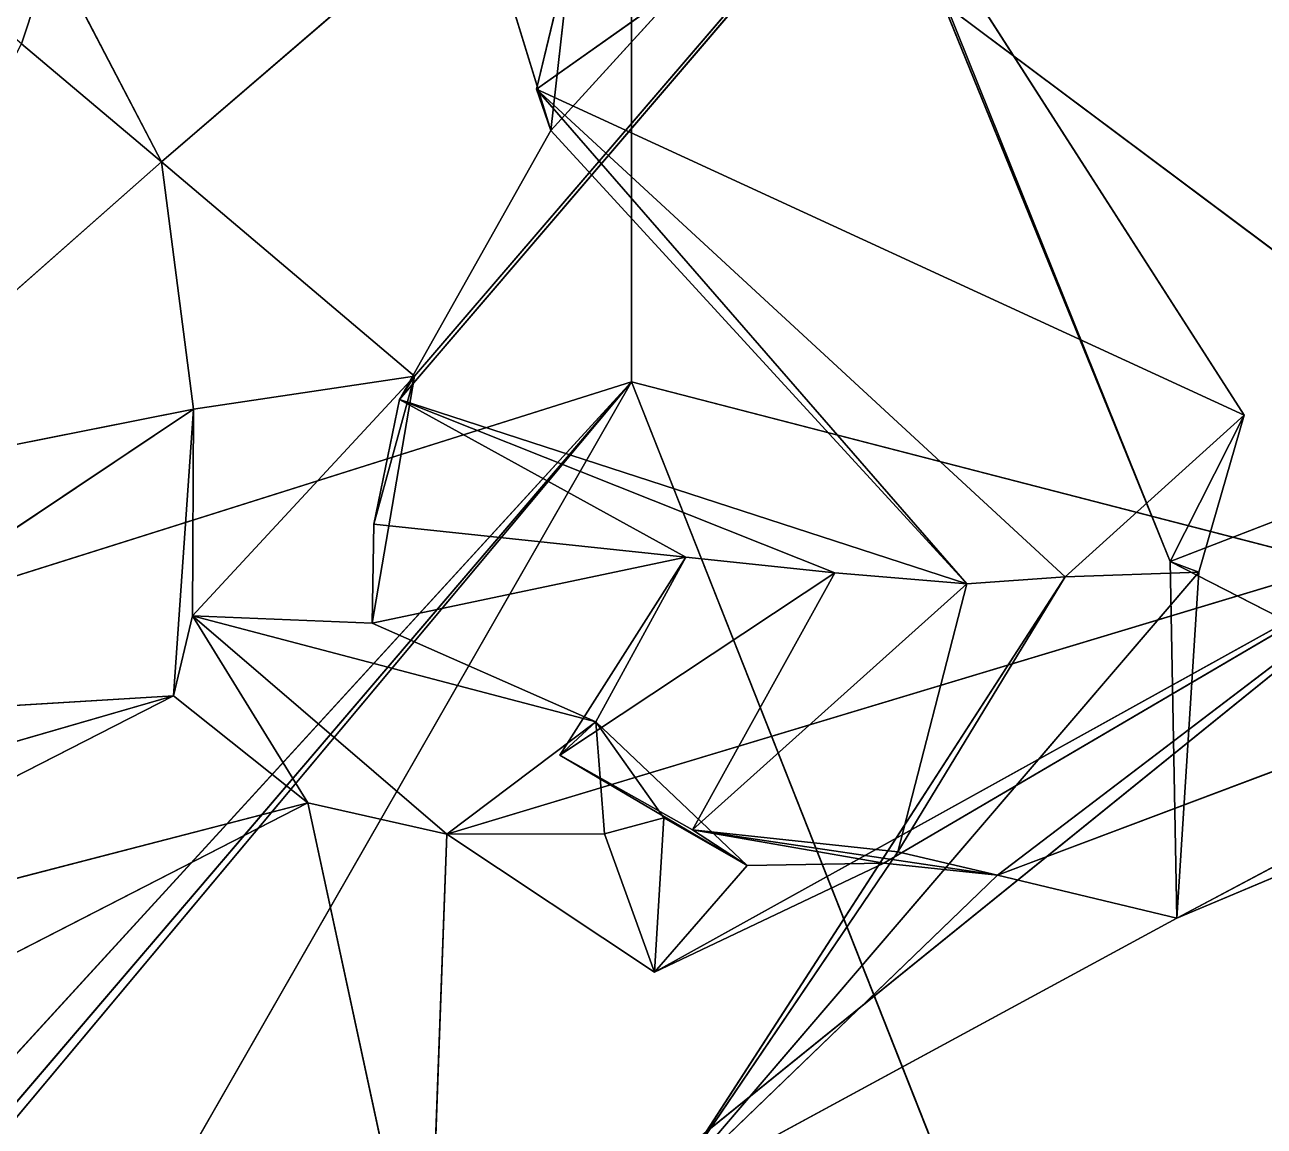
# Model space of a CAD drawing. Header units: metres. Extents: x -1625 to 2532, y -2992 to 3158.
# Drawn here: x -350 to -123.8, y -541 to -340 of the extents above; entities that cross this region are included whole.
import ezdxf

# ---------------------------------------------------------------- set-up
doc = ezdxf.new("R2010")
doc.units = ezdxf.units.M

msp = doc.modelspace()

# ---------------------------------------------------------------- linework, layer by layer
for p, q in [((-239.23059, 1465.6564, -2381.6125), (-239.23059, -405.18756, -3317.0347)), ((-239.23059, -405.18756, -3317.0347), (-239.23059, 1465.6564, -2381.6125)), ((-325.01053, -365.06387, -1566.4912), (-19.87835, -102.608, -2000.3093)), ((-19.87835, -102.608, -2000.3093), (-325.01053, -365.06387, -1566.4912)), ((-19.87835, -102.608, -2000.3093), (-281.58936, -408.41153, -1488.5238)), ((-281.58936, -408.41153, -1488.5238), (-19.87835, -102.608, -2000.3093)), ((-278.87354, -404.13907, -1556.2476), (-19.87835, -102.608, -2000.3093)), ((-19.87835, -102.608, -2000.3093), (-278.87354, -404.13907, -1556.2476)), ((-19.87835, -102.608, -2000.3093), (-254.00269, -359.3115, -1517.7798)), ((-254.00269, -359.3115, -1517.7798), (-19.87835, -102.608, -2000.3093)), ((-256.6238, -351.77426, -1426.1865), (-194.00381, -307.5451, -1462.1187)), ((-194.00381, -307.5451, -1462.1187), (-256.6238, -351.77426, -1426.1865)), ((-194.00381, -307.5451, -1462.1187), (-127.43417, -411.23587, -1470.9935)), ((-127.43417, -411.23587, -1470.9935), (-194.00381, -307.5451, -1462.1187)), ((-194.00381, -307.5451, -1462.1187), (-140.98593, -437.9758, -1403.5945)), ((-140.98593, -437.9758, -1403.5945), (-194.00381, -307.5451, -1462.1187)), ((314.48923, -311.63525, -1888.9896), (-172.43979, -495.19254, -1542.0228)), ((-172.43979, -495.19254, -1542.0228), (314.48923, -311.63525, -1888.9896)), ((-139.75879, -503.0247, -1417.4244), (314.48923, -311.63525, -1888.9896)), ((314.48923, -311.63525, -1888.9896), (-139.75879, -503.0247, -1417.4244)), ((-254.00269, -359.3115, -1517.7798), (-264.80313, -324.07233, -1516.083)), ((-264.80313, -324.07233, -1516.083), (-254.00269, -359.3115, -1517.7798)), ((-250.07092, -324.76566, -1497.9689), (-256.6238, -351.77426, -1426.1865)), ((-256.6238, -351.77426, -1426.1865), (-250.07092, -324.76566, -1497.9689)), ((-254.00269, -359.3115, -1517.7798), (-250.07092, -324.76566, -1497.9689)), ((-250.07092, -324.76566, -1497.9689), (-254.00269, -359.3115, -1517.7798)), ((-350.56592, -343.49997, -1572.2053), (-345.02612, -326.7191, -1560.2389)), ((-345.02612, -326.7191, -1560.2389), (-350.56592, -343.49997, -1572.2053)), ((-325.01053, -365.06387, -1566.4912), (-345.02612, -326.7191, -1560.2389)), ((-345.02612, -326.7191, -1560.2389), (-325.01053, -365.06387, -1566.4912)), ((-78.46771, -413.81985, -1440.6777), (-181.7675, -336.56516, -1218.0842)), ((-140.98593, -437.9758, -1403.5945), (-181.7675, -336.56516, -1218.0842)), ((-181.7675, -336.56516, -1218.0842), (-78.46771, -413.81985, -1440.6777)), ((-181.7675, -336.56516, -1218.0842), (-140.98593, -437.9758, -1403.5945)), ((-350.56592, -343.49997, -1572.2053), (-325.01053, -365.06387, -1566.4912)), ((-325.01053, -365.06387, -1566.4912), (-350.56592, -343.49997, -1572.2053)), ((-127.43417, -411.23587, -1470.9935), (-256.6238, -351.77426, -1426.1865)), ((-256.6238, -351.77426, -1426.1865), (-178.08066, -442.03812, -1510.1355)), ((-254.00269, -359.3115, -1517.7798), (-256.6238, -351.77426, -1426.1865)), ((-256.6238, -351.77426, -1426.1865), (-254.00269, -359.3115, -1517.7798)), ((-256.6238, -351.77426, -1426.1865), (-127.43417, -411.23587, -1470.9935)), ((-160.11998, -440.76874, -1497.9073), (-256.6238, -351.77426, -1426.1865)), ((-178.08066, -442.03812, -1510.1355), (-256.6238, -351.77426, -1426.1865)), ((-256.6238, -351.77426, -1426.1865), (-160.11998, -440.76874, -1497.9073)), ((-254.00269, -359.3115, -1517.7798), (-281.58936, -408.41153, -1488.5238)), ((-281.58936, -408.41153, -1488.5238), (-254.00269, -359.3115, -1517.7798)), ((-178.08066, -442.03812, -1510.1355), (-254.00269, -359.3115, -1517.7798)), ((-254.00269, -359.3115, -1517.7798), (-178.08066, -442.03812, -1510.1355)), ((-325.01053, -365.06387, -1566.4912), (-392.71173, -424.77994, -1550.5337)), ((-392.71173, -424.77994, -1550.5337), (-325.01053, -365.06387, -1566.4912)), ((-325.01053, -365.06387, -1566.4912), (-278.87354, -404.13907, -1556.2476)), ((-319.20264, -410.13782, -1585.2793), (-325.01053, -365.06387, -1566.4912)), ((-278.87354, -404.13907, -1556.2476), (-325.01053, -365.06387, -1566.4912)), ((-325.01053, -365.06387, -1566.4912), (-319.20264, -410.13782, -1585.2793)), ((-319.38086, -447.83612, -1514.7269), (-278.87354, -404.13907, -1556.2476)), ((-278.87354, -404.13907, -1556.2476), (-319.38086, -447.83612, -1514.7269)), ((-278.87354, -404.13907, -1556.2476), (-319.20264, -410.13782, -1585.2793)), ((-319.20264, -410.13782, -1585.2793), (-278.87354, -404.13907, -1556.2476)), ((-286.5638, -449.1788, -1512.1184), (-278.87354, -404.13907, -1556.2476)), ((-278.87354, -404.13907, -1556.2476), (-286.5638, -449.1788, -1512.1184)), ((-278.87354, -404.13907, -1556.2476), (-286.2957, -431.11404, -1502.913)), ((-286.2957, -431.11404, -1502.913), (-278.87354, -404.13907, -1556.2476)), ((-281.58936, -408.41153, -1488.5238), (-278.87354, -404.13907, -1556.2476)), ((-278.87354, -404.13907, -1556.2476), (-281.58936, -408.41153, -1488.5238)), ((-1624.8713, -1918.2601, -4967.998), (-239.23059, -405.18756, -3317.0347)), ((-239.23059, -405.18756, -3317.0347), (-1624.8713, -1918.2601, -4967.998)), ((-783.67096, -576.8059, -1878.9098), (-239.23059, -405.18756, -3317.0347)), ((-239.23059, -405.18756, -3317.0347), (-783.67096, -576.8059, -1878.9098)), ((-239.23059, -405.18756, -3317.0347), (-579.5891, -803.52527, -1833.6804)), ((-579.5891, -803.52527, -1833.6804), (-239.23059, -405.18756, -3317.0347)), ((-496.25128, -712.39404, -2002.87), (-239.23059, -405.18756, -3317.0347)), ((-239.23059, -405.18756, -3317.0347), (-496.25128, -712.39404, -2002.87)), ((-239.23059, -405.18756, -3317.0347), (-408.40366, -700.1648, -2038.5178)), ((-408.40366, -700.1648, -2038.5178), (-239.23059, -405.18756, -3317.0347)), ((-239.23059, -405.18756, -3317.0347), (1146.4102, -762.9584, -2601.493)), ((-239.23059, -405.18756, -3317.0347), (-182.53456, -548.66345, -2328.331)), ((1146.4102, -762.9584, -2601.493), (-239.23059, -405.18756, -3317.0347)), ((-182.53456, -548.66345, -2328.331), (-239.23059, -405.18756, -3317.0347)), ((-286.2957, -431.11404, -1502.913), (-281.58936, -408.41153, -1488.5238)), ((-281.58936, -408.41153, -1488.5238), (-286.2957, -431.11404, -1502.913)), ((-281.58936, -408.41153, -1488.5238), (-202.13545, -439.99814, -1533.5941)), ((-229.32935, -437.14548, -1549.7214), (-281.58936, -408.41153, -1488.5238)), ((-202.13545, -439.99814, -1533.5941), (-281.58936, -408.41153, -1488.5238)), ((-281.58936, -408.41153, -1488.5238), (-178.08066, -442.03812, -1510.1355)), ((-281.58936, -408.41153, -1488.5238), (-229.32935, -437.14548, -1549.7214)), ((-178.08066, -442.03812, -1510.1355), (-281.58936, -408.41153, -1488.5238)), ((-319.20264, -410.13782, -1585.2793), (-404.81662, -467.44046, -1570.7263)), ((-404.81662, -467.44046, -1570.7263), (-319.20264, -410.13782, -1585.2793)), ((-319.20264, -410.13782, -1585.2793), (-392.71173, -424.77994, -1550.5337)), ((-392.71173, -424.77994, -1550.5337), (-319.20264, -410.13782, -1585.2793)), ((-319.20264, -410.13782, -1585.2793), (-322.85455, -462.4778, -1622.7578)), ((-322.85455, -462.4778, -1622.7578), (-319.20264, -410.13782, -1585.2793)), ((-319.38086, -447.83612, -1514.7269), (-319.20264, -410.13782, -1585.2793)), ((-319.20264, -410.13782, -1585.2793), (-319.38086, -447.83612, -1514.7269)), ((-160.11998, -440.76874, -1497.9073), (-127.43417, -411.23587, -1470.9935)), ((-127.43417, -411.23587, -1470.9935), (-160.11998, -440.76874, -1497.9073)), ((-127.43417, -411.23587, -1470.9935), (-140.98593, -437.9758, -1403.5945)), ((-140.98593, -437.9758, -1403.5945), (-127.43417, -411.23587, -1470.9935)), ((-127.43417, -411.23587, -1470.9935), (-135.72647, -439.8845, -1481.7192)), ((-135.72647, -439.8845, -1481.7192), (-127.43417, -411.23587, -1470.9935)), ((-140.98593, -437.9758, -1403.5945), (-78.46771, -413.81985, -1440.6777)), ((-78.46771, -413.81985, -1440.6777), (-140.98593, -437.9758, -1403.5945)), ((-286.5638, -449.1788, -1512.1184), (-286.2957, -431.11404, -1502.913)), ((-286.2957, -431.11404, -1502.913), (-286.5638, -449.1788, -1512.1184)), ((-286.2957, -431.11404, -1502.913), (-229.32935, -437.14548, -1549.7214)), ((-229.32935, -437.14548, -1549.7214), (-286.2957, -431.11404, -1502.913)), ((-276.47873, -583.1029, -1563.6183), (-90.43071, -432.71472, -1824.8646)), ((-90.43071, -432.71472, -1824.8646), (-276.47873, -583.1029, -1563.6183)), ((-272.97626, -487.68863, -1594.2157), (-90.43071, -432.71472, -1824.8646)), ((-90.43071, -432.71472, -1824.8646), (-272.97626, -487.68863, -1594.2157)), ((-235.05957, -512.85925, -1582.3259), (-90.43071, -432.71472, -1824.8646)), ((-90.43071, -432.71472, -1824.8646), (-235.05957, -512.85925, -1582.3259)), ((-193.19945, -493.01657, -1554.3352), (-90.43071, -432.71472, -1824.8646)), ((-90.43071, -432.71472, -1824.8646), (-193.19945, -493.01657, -1554.3352)), ((-90.43071, -432.71472, -1824.8646), (-172.43979, -495.19254, -1542.0228)), ((-172.43979, -495.19254, -1542.0228), (-90.43071, -432.71472, -1824.8646)), ((-229.32935, -437.14548, -1549.7214), (-286.5638, -449.1788, -1512.1184)), ((-286.5638, -449.1788, -1512.1184), (-229.32935, -437.14548, -1549.7214)), ((-252.31076, -473.31186, -1502.0747), (-229.32935, -437.14548, -1549.7214)), ((-229.32935, -437.14548, -1549.7214), (-252.31076, -473.31186, -1502.0747)), ((-229.32935, -437.14548, -1549.7214), (-245.78238, -467.20892, -1566.4222)), ((-245.78238, -467.20892, -1566.4222), (-229.32935, -437.14548, -1549.7214)), ((-202.13545, -439.99814, -1533.5941), (-229.32935, -437.14548, -1549.7214)), ((-229.32935, -437.14548, -1549.7214), (-202.13545, -439.99814, -1533.5941)), ((-77.97296, -470.20773, -1459.6011), (-140.98593, -437.9758, -1403.5945)), ((-140.98593, -437.9758, -1403.5945), (-77.97296, -470.20773, -1459.6011)), ((-139.75879, -503.0247, -1417.4244), (-140.98593, -437.9758, -1403.5945)), ((-135.72647, -439.8845, -1481.7192), (-140.98593, -437.9758, -1403.5945)), ((-140.98593, -437.9758, -1403.5945), (-139.75879, -503.0247, -1417.4244)), ((-140.98593, -437.9758, -1403.5945), (-135.72647, -439.8845, -1481.7192)), ((-202.13545, -439.99814, -1533.5941), (-252.31076, -473.31186, -1502.0747)), ((-252.31076, -473.31186, -1502.0747), (-202.13545, -439.99814, -1533.5941)), ((-233.18259, -553.6566, -1332.9634), (-135.72647, -439.8845, -1481.7192)), ((-135.72647, -439.8845, -1481.7192), (-233.18259, -553.6566, -1332.9634)), ((-233.18259, -553.6566, -1332.9634), (-160.11998, -440.76874, -1497.9073)), ((-160.11998, -440.76874, -1497.9073), (-233.18259, -553.6566, -1332.9634)), ((-228.15488, -486.93185, -1493.2922), (-202.13545, -439.99814, -1533.5941)), ((-202.13545, -439.99814, -1533.5941), (-228.15488, -486.93185, -1493.2922)), ((-178.08066, -442.03812, -1510.1355), (-202.13545, -439.99814, -1533.5941)), ((-202.13545, -439.99814, -1533.5941), (-178.08066, -442.03812, -1510.1355)), ((-160.11998, -440.76874, -1497.9073), (-190.65529, -490.89206, -1471.0664)), ((-190.65529, -490.89206, -1471.0664), (-160.11998, -440.76874, -1497.9073)), ((-178.08066, -442.03812, -1510.1355), (-160.11998, -440.76874, -1497.9073)), ((-160.11998, -440.76874, -1497.9073), (-178.08066, -442.03812, -1510.1355)), ((-135.72647, -439.8845, -1481.7192), (-160.11998, -440.76874, -1497.9073)), ((-160.11998, -440.76874, -1497.9073), (-135.72647, -439.8845, -1481.7192)), ((-139.75879, -503.0247, -1417.4244), (-135.72647, -439.8845, -1481.7192)), ((-135.72647, -439.8845, -1481.7192), (-139.75879, -503.0247, -1417.4244)), ((-178.08066, -442.03812, -1510.1355), (-228.15488, -486.93185, -1493.2922)), ((-228.15488, -486.93185, -1493.2922), (-178.08066, -442.03812, -1510.1355)), ((-190.65529, -490.89206, -1471.0664), (-178.08066, -442.03812, -1510.1355)), ((-178.08066, -442.03812, -1510.1355), (-190.65529, -490.89206, -1471.0664)), ((-322.85455, -462.4778, -1622.7578), (-319.38086, -447.83612, -1514.7269)), ((-319.38086, -447.83612, -1514.7269), (-322.85455, -462.4778, -1622.7578)), ((-319.38086, -447.83612, -1514.7269), (-286.5638, -449.1788, -1512.1184)), ((-245.78238, -467.20892, -1566.4222), (-319.38086, -447.83612, -1514.7269)), ((-319.38086, -447.83612, -1514.7269), (-272.97626, -487.68863, -1594.2157)), ((-298.3412, -481.97305, -1616.6821), (-319.38086, -447.83612, -1514.7269)), ((-286.5638, -449.1788, -1512.1184), (-319.38086, -447.83612, -1514.7269)), ((-272.97626, -487.68863, -1594.2157), (-319.38086, -447.83612, -1514.7269)), ((-319.38086, -447.83612, -1514.7269), (-245.78238, -467.20892, -1566.4222)), ((-319.38086, -447.83612, -1514.7269), (-298.3412, -481.97305, -1616.6821)), ((-286.5638, -449.1788, -1512.1184), (-245.78238, -467.20892, -1566.4222)), ((-245.78238, -467.20892, -1566.4222), (-286.5638, -449.1788, -1512.1184)), ((-322.85455, -462.4778, -1622.7578), (-431.61133, -493.91776, -1699.7288)), ((-431.61133, -493.91776, -1699.7288), (-322.85455, -462.4778, -1622.7578)), ((-322.85455, -462.4778, -1622.7578), (-425.73212, -515.0188, -1715.4354)), ((-425.73212, -515.0188, -1715.4354), (-322.85455, -462.4778, -1622.7578)), ((-404.81662, -467.44046, -1570.7263), (-322.85455, -462.4778, -1622.7578)), ((-322.85455, -462.4778, -1622.7578), (-404.81662, -467.44046, -1570.7263)), ((-298.3412, -481.97305, -1616.6821), (-322.85455, -462.4778, -1622.7578)), ((-322.85455, -462.4778, -1622.7578), (-298.3412, -481.97305, -1616.6821)), ((-272.97626, -487.68863, -1594.2157), (-245.78238, -467.20892, -1566.4222)), ((-245.78238, -467.20892, -1566.4222), (-272.97626, -487.68863, -1594.2157)), ((-245.78238, -467.20892, -1566.4222), (-252.31076, -473.31186, -1502.0747)), ((-252.31076, -473.31186, -1502.0747), (-245.78238, -467.20892, -1566.4222)), ((-245.78238, -467.20892, -1566.4222), (-233.36746, -484.74002, -1585.0775)), ((-244.16193, -487.6561, -1584.551), (-245.78238, -467.20892, -1566.4222)), ((-218.1416, -493.4335, -1561.6925), (-245.78238, -467.20892, -1566.4222)), ((-245.78238, -467.20892, -1566.4222), (-244.16193, -487.6561, -1584.551)), ((-233.36746, -484.74002, -1585.0775), (-245.78238, -467.20892, -1566.4222)), ((-245.78238, -467.20892, -1566.4222), (-218.1416, -493.4335, -1561.6925)), ((-77.97296, -470.20773, -1459.6011), (-139.75879, -503.0247, -1417.4244)), ((-139.75879, -503.0247, -1417.4244), (-77.97296, -470.20773, -1459.6011)), ((-218.1416, -493.4335, -1561.6925), (-252.31076, -473.31186, -1502.0747)), ((-252.31076, -473.31186, -1502.0747), (-228.15488, -486.93185, -1493.2922)), ((-252.31076, -473.31186, -1502.0747), (-218.1416, -493.4335, -1561.6925)), ((-228.15488, -486.93185, -1493.2922), (-252.31076, -473.31186, -1502.0747)), ((-298.3412, -481.97305, -1616.6821), (-461.7243, -565.80054, -1665.5913)), ((-461.7243, -565.80054, -1665.5913), (-298.3412, -481.97305, -1616.6821)), ((-425.73212, -515.0188, -1715.4354), (-298.3412, -481.97305, -1616.6821)), ((-298.3412, -481.97305, -1616.6821), (-425.73212, -515.0188, -1715.4354)), ((-298.3412, -481.97305, -1616.6821), (-272.97626, -487.68863, -1594.2157)), ((-276.47873, -583.1029, -1563.6183), (-298.3412, -481.97305, -1616.6821)), ((-272.97626, -487.68863, -1594.2157), (-298.3412, -481.97305, -1616.6821)), ((-298.3412, -481.97305, -1616.6821), (-276.47873, -583.1029, -1563.6183)), ((-233.36746, -484.74002, -1585.0775), (-244.16193, -487.6561, -1584.551)), ((-244.16193, -487.6561, -1584.551), (-233.36746, -484.74002, -1585.0775)), ((-233.36746, -484.74002, -1585.0775), (-235.05957, -512.85925, -1582.3259)), ((-235.05957, -512.85925, -1582.3259), (-233.36746, -484.74002, -1585.0775)), ((-233.36746, -484.74002, -1585.0775), (-218.1416, -493.4335, -1561.6925)), ((-218.1416, -493.4335, -1561.6925), (-233.36746, -484.74002, -1585.0775)), ((-272.97626, -487.68863, -1594.2157), (-276.47873, -583.1029, -1563.6183)), ((-276.47873, -583.1029, -1563.6183), (-272.97626, -487.68863, -1594.2157)), ((-272.97626, -487.68863, -1594.2157), (-244.16193, -487.6561, -1584.551)), ((-244.16193, -487.6561, -1584.551), (-272.97626, -487.68863, -1594.2157)), ((-235.05957, -512.85925, -1582.3259), (-272.97626, -487.68863, -1594.2157)), ((-272.97626, -487.68863, -1594.2157), (-235.05957, -512.85925, -1582.3259)), ((-244.16193, -487.6561, -1584.551), (-235.05957, -512.85925, -1582.3259)), ((-235.05957, -512.85925, -1582.3259), (-244.16193, -487.6561, -1584.551)), ((-228.15488, -486.93185, -1493.2922), (-218.1416, -493.4335, -1561.6925)), ((-172.43979, -495.19254, -1542.0228), (-228.15488, -486.93185, -1493.2922)), ((-228.15488, -486.93185, -1493.2922), (-190.65529, -490.89206, -1471.0664)), ((-218.1416, -493.4335, -1561.6925), (-228.15488, -486.93185, -1493.2922)), ((-228.15488, -486.93185, -1493.2922), (-193.19945, -493.01657, -1554.3352)), ((-190.65529, -490.89206, -1471.0664), (-228.15488, -486.93185, -1493.2922)), ((-193.19945, -493.01657, -1554.3352), (-228.15488, -486.93185, -1493.2922)), ((-228.15488, -486.93185, -1493.2922), (-172.43979, -495.19254, -1542.0228)), ((-235.05957, -512.85925, -1582.3259), (-193.19945, -493.01657, -1554.3352)), ((-193.19945, -493.01657, -1554.3352), (-235.05957, -512.85925, -1582.3259)), ((-233.18259, -553.6566, -1332.9634), (-190.65529, -490.89206, -1471.0664)), ((-190.65529, -490.89206, -1471.0664), (-233.18259, -553.6566, -1332.9634)), ((-193.19945, -493.01657, -1554.3352), (-218.1416, -493.4335, -1561.6925)), ((-218.1416, -493.4335, -1561.6925), (-193.19945, -493.01657, -1554.3352)), ((-172.43979, -495.19254, -1542.0228), (-193.19945, -493.01657, -1554.3352)), ((-193.19945, -493.01657, -1554.3352), (-172.43979, -495.19254, -1542.0228)), ((-190.65529, -490.89206, -1471.0664), (-172.43979, -495.19254, -1542.0228)), ((-172.43979, -495.19254, -1542.0228), (-190.65529, -490.89206, -1471.0664)), ((-218.1416, -493.4335, -1561.6925), (-235.05957, -512.85925, -1582.3259)), ((-235.05957, -512.85925, -1582.3259), (-218.1416, -493.4335, -1561.6925)), ((-172.43979, -495.19254, -1542.0228), (-233.18259, -553.6566, -1332.9634)), ((-233.18259, -553.6566, -1332.9634), (-172.43979, -495.19254, -1542.0228)), ((-172.43979, -495.19254, -1542.0228), (-139.75879, -503.0247, -1417.4244)), ((-139.75879, -503.0247, -1417.4244), (-172.43979, -495.19254, -1542.0228)), ((-139.75879, -503.0247, -1417.4244), (-233.18259, -553.6566, -1332.9634)), ((-233.18259, -553.6566, -1332.9634), (-139.75879, -503.0247, -1417.4244))]:
    msp.add_line(p, q)
for points in [[(-1624.8713, -1918.2601, -4967.998), (453.58978, 3157.6145, -1088.42), (-239.23059, 1465.6564, -2381.6125), (-239.23048, 1465.6565, -2381.6125)], [(-1624.8713, -1918.2601, -4967.998), (-239.23059, 1465.6564, -2381.6125), (-239.23059, -405.18756, -3317.0347), (-239.23048, -405.18747, -3317.0347)], [(-783.67096, -576.8059, -1878.9098), (-239.23059, 1465.6564, -2381.6125), (-648.7154, -184.42957, -1774.6412), (-648.7153, -184.42946, -1774.6411)], [(-239.23059, -405.18756, -3317.0347), (-239.23059, 1465.6564, -2381.6125), (-783.67096, -576.8059, -1878.9098), (-783.67084, -576.8058, -1878.9097)], [(-642.3112, -422.1806, -1799.8663), (-386.6817, 5.819992, -2182.8657), (-317.55072, -126.89401, -2204.5989), (-317.55063, -126.89391, -2204.5989)], [(-325.01053, -365.06387, -1566.4912), (-345.02612, -326.7191, -1560.2389), (-19.87835, -102.608, -2000.3093), (-19.87825, -102.6079, -2000.3092)], [(-278.87354, -404.13907, -1556.2476), (-325.01053, -365.06387, -1566.4912), (-19.87835, -102.608, -2000.3093), (-19.87825, -102.6079, -2000.3092)], [(-281.58936, -408.41153, -1488.5238), (-278.87354, -404.13907, -1556.2476), (-19.87835, -102.608, -2000.3093), (-19.87825, -102.6079, -2000.3092)], [(-254.00269, -359.3115, -1517.7798), (-281.58936, -408.41153, -1488.5238), (-19.87835, -102.608, -2000.3093), (-19.87825, -102.6079, -2000.3092)], [(-254.00269, -359.3115, -1517.7798), (-19.87835, -102.608, -2000.3093), (-264.80313, -324.07233, -1516.083), (-264.80304, -324.07224, -1516.0829)], [(-631.84503, -415.70422, -1709.3069), (-655.6849, -433.35483, -1724.5696), (-317.55072, -126.89401, -2204.5989), (-317.55063, -126.89391, -2204.5989)], [(-655.6849, -433.35483, -1724.5696), (-642.3112, -422.1806, -1799.8663), (-317.55072, -126.89401, -2204.5989), (-317.55063, -126.89391, -2204.5989)], [(-585.0822, -372.3759, -1746.974), (-631.84503, -415.70422, -1709.3069), (-317.55072, -126.89401, -2204.5989), (-317.55063, -126.89391, -2204.5989)], [(-605.6639, -326.62503, -1737.384), (-585.0822, -372.3759, -1746.974), (-317.55072, -126.89401, -2204.5989), (-317.55063, -126.89391, -2204.5989)], [(-283.91467, -205.36885, -1836.0851), (-394.10004, -382.78897, -1628.9021), (-431.45068, -371.05356, -1647.1442), (-431.4506, -371.05347, -1647.144)], [(-353.40308, -261.05545, -1774.5082), (-283.91467, -205.36885, -1836.0851), (-431.45068, -371.05356, -1647.1442), (-431.4506, -371.05347, -1647.144)], [(-377.25336, -321.01263, -1578.1882), (-394.10004, -382.78897, -1628.9021), (-283.91467, -205.36885, -1836.0851), (-283.91458, -205.36874, -1836.085)], [(-310.39355, -254.87238, -1877.9288), (-527.53107, -423.29745, -1627.8667), (-405.40753, -253.84174, -1804.47), (-405.40744, -253.84163, -1804.4698)], [(-527.53107, -423.29745, -1627.8667), (-310.39355, -254.87238, -1877.9288), (-431.83252, -365.16562, -1716.0597), (-431.83243, -365.16553, -1716.0596)], [(-310.39355, -254.87238, -1877.9288), (-431.45068, -371.05356, -1647.1442), (-431.83252, -365.16562, -1716.0597), (-431.83243, -365.16553, -1716.0596)], [(-310.39355, -254.87238, -1877.9288), (-353.40308, -261.05545, -1774.5082), (-431.45068, -371.05356, -1647.1442), (-431.4506, -371.05347, -1647.144)], [(-181.7675, -336.56516, -1218.0842), (-67.357346, -297.14774, -1330.4119), (-78.46771, -413.81985, -1440.6777), (-78.46761, -413.81976, -1440.6776)], [(-127.43417, -411.23587, -1470.9935), (-256.6238, -351.77426, -1426.1865), (-194.00381, -307.5451, -1462.1187), (-194.00371, -307.545, -1462.1185)], [(-256.6238, -351.77426, -1426.1865), (-250.07092, -324.76566, -1497.9689), (-194.00381, -307.5451, -1462.1187), (-194.00371, -307.545, -1462.1185)], [(-140.98593, -437.9758, -1403.5945), (-127.43417, -411.23587, -1470.9935), (-194.00381, -307.5451, -1462.1187), (-194.00371, -307.545, -1462.1185)], [(-181.7675, -336.56516, -1218.0842), (-140.98593, -437.9758, -1403.5945), (-194.00381, -307.5451, -1462.1187), (-194.00371, -307.545, -1462.1185)], [(-139.75879, -503.0247, -1417.4244), (314.48923, -311.63525, -1888.9896), (-172.43979, -495.19254, -1542.0228), (-172.43968, -495.19244, -1542.0227)], [(314.48923, -311.63525, -1888.9896), (-90.43071, -432.71472, -1824.8646), (-172.43979, -495.19254, -1542.0228), (-172.43968, -495.19244, -1542.0227)], [(-77.97296, -470.20773, -1459.6011), (314.48923, -311.63525, -1888.9896), (-139.75879, -503.0247, -1417.4244), (-139.75868, -503.0246, -1417.4243)], [(-345.02612, -326.7191, -1560.2389), (-350.56592, -343.49997, -1572.2053), (-377.25336, -321.01263, -1578.1882), (-377.25327, -321.01254, -1578.1881)], [(-250.07092, -324.76566, -1497.9689), (-254.00269, -359.3115, -1517.7798), (-264.80313, -324.07233, -1516.083), (-264.80304, -324.07224, -1516.0829)], [(-250.07092, -324.76566, -1497.9689), (-256.6238, -351.77426, -1426.1865), (-254.00269, -359.3115, -1517.7798), (-254.00258, -359.3114, -1517.7797)], [(-345.02612, -326.7191, -1560.2389), (-325.01053, -365.06387, -1566.4912), (-350.56592, -343.49997, -1572.2053), (-350.56583, -343.49988, -1572.2052)], [(-140.98593, -437.9758, -1403.5945), (-181.7675, -336.56516, -1218.0842), (-78.46771, -413.81985, -1440.6777), (-78.46761, -413.81976, -1440.6776)], [(-392.71173, -424.77994, -1550.5337), (-350.56592, -343.49997, -1572.2053), (-325.01053, -365.06387, -1566.4912), (-325.01044, -365.06378, -1566.4911)], [(-256.6238, -351.77426, -1426.1865), (-178.08066, -442.03812, -1510.1355), (-254.00269, -359.3115, -1517.7798), (-254.00258, -359.3114, -1517.7797)], [(-256.6238, -351.77426, -1426.1865), (-127.43417, -411.23587, -1470.9935), (-160.11998, -440.76874, -1497.9073), (-160.11987, -440.76865, -1497.9072)], [(-178.08066, -442.03812, -1510.1355), (-256.6238, -351.77426, -1426.1865), (-160.11998, -440.76874, -1497.9073), (-160.11987, -440.76865, -1497.9072)], [(-254.00269, -359.3115, -1517.7798), (-178.08066, -442.03812, -1510.1355), (-281.58936, -408.41153, -1488.5238), (-281.58926, -408.41144, -1488.5237)], [(-319.20264, -410.13782, -1585.2793), (-392.71173, -424.77994, -1550.5337), (-325.01053, -365.06387, -1566.4912), (-325.01044, -365.06378, -1566.4911)], [(-325.01053, -365.06387, -1566.4912), (-278.87354, -404.13907, -1556.2476), (-319.20264, -410.13782, -1585.2793), (-319.20255, -410.13773, -1585.2792)], [(-278.87354, -404.13907, -1556.2476), (-286.5638, -449.1788, -1512.1184), (-319.38086, -447.83612, -1514.7269), (-319.38077, -447.83603, -1514.7268)], [(-319.20264, -410.13782, -1585.2793), (-278.87354, -404.13907, -1556.2476), (-319.38086, -447.83612, -1514.7269), (-319.38077, -447.83603, -1514.7268)], [(-286.2957, -431.11404, -1502.913), (-286.5638, -449.1788, -1512.1184), (-278.87354, -404.13907, -1556.2476), (-278.87344, -404.13898, -1556.2474)], [(-286.2957, -431.11404, -1502.913), (-278.87354, -404.13907, -1556.2476), (-281.58936, -408.41153, -1488.5238), (-281.58926, -408.41144, -1488.5237)], [(1146.4102, -762.9584, -2601.493), (-1624.8713, -1918.2601, -4967.998), (-239.23059, -405.18756, -3317.0347), (-239.23048, -405.18747, -3317.0347)], [(-239.23059, -405.18756, -3317.0347), (-783.67096, -576.8059, -1878.9098), (-496.25128, -712.39404, -2002.87), (-496.2512, -712.3939, -2002.8699)], [(-408.40366, -700.1648, -2038.5178), (-239.23059, -405.18756, -3317.0347), (-579.5891, -803.52527, -1833.6804), (-579.589, -803.52515, -1833.6803)], [(-239.23059, -405.18756, -3317.0347), (-496.25128, -712.39404, -2002.87), (-579.5891, -803.52527, -1833.6804), (-579.589, -803.52515, -1833.6803)], [(-182.53456, -548.66345, -2328.331), (-239.23059, -405.18756, -3317.0347), (-408.40366, -700.1648, -2038.5178), (-408.40356, -700.1647, -2038.5177)], [(-239.23059, -405.18756, -3317.0347), (-182.53456, -548.66345, -2328.331), (1146.4102, -762.9584, -2601.493), (1146.4103, -762.95825, -2601.493)], [(-286.2957, -431.11404, -1502.913), (-281.58936, -408.41153, -1488.5238), (-229.32935, -437.14548, -1549.7214), (-229.32924, -437.1454, -1549.7213)], [(-178.08066, -442.03812, -1510.1355), (-202.13545, -439.99814, -1533.5941), (-281.58936, -408.41153, -1488.5238), (-281.58926, -408.41144, -1488.5237)], [(-281.58936, -408.41153, -1488.5238), (-202.13545, -439.99814, -1533.5941), (-229.32935, -437.14548, -1549.7214), (-229.32924, -437.1454, -1549.7213)], [(-319.20264, -410.13782, -1585.2793), (-404.81662, -467.44046, -1570.7263), (-392.71173, -424.77994, -1550.5337), (-392.71164, -424.77985, -1550.5336)], [(-404.81662, -467.44046, -1570.7263), (-319.20264, -410.13782, -1585.2793), (-322.85455, -462.4778, -1622.7578), (-322.85446, -462.47772, -1622.7577)], [(-319.20264, -410.13782, -1585.2793), (-319.38086, -447.83612, -1514.7269), (-322.85455, -462.4778, -1622.7578), (-322.85446, -462.47772, -1622.7577)], [(-127.43417, -411.23587, -1470.9935), (-135.72647, -439.8845, -1481.7192), (-160.11998, -440.76874, -1497.9073), (-160.11987, -440.76865, -1497.9072)], [(-140.98593, -437.9758, -1403.5945), (-135.72647, -439.8845, -1481.7192), (-127.43417, -411.23587, -1470.9935), (-127.434074, -411.23578, -1470.9934)], [(-77.97296, -470.20773, -1459.6011), (-140.98593, -437.9758, -1403.5945), (-78.46771, -413.81985, -1440.6777), (-78.46761, -413.81976, -1440.6776)], [(-286.5638, -449.1788, -1512.1184), (-286.2957, -431.11404, -1502.913), (-229.32935, -437.14548, -1549.7214), (-229.32924, -437.1454, -1549.7213)], [(-276.47873, -583.1029, -1563.6183), (-272.97626, -487.68863, -1594.2157), (-90.43071, -432.71472, -1824.8646), (-90.43061, -432.71463, -1824.8645)], [(-90.43071, -432.71472, -1824.8646), (86.05356, -535.0316, -1520.4092), (-276.47873, -583.1029, -1563.6183), (-276.47864, -583.1028, -1563.6182)], [(-90.43071, -432.71472, -1824.8646), (-272.97626, -487.68863, -1594.2157), (-235.05957, -512.85925, -1582.3259), (-235.05946, -512.85913, -1582.3258)], [(-90.43071, -432.71472, -1824.8646), (-235.05957, -512.85925, -1582.3259), (-193.19945, -493.01657, -1554.3352), (-193.19934, -493.01648, -1554.3351)], [(-172.43979, -495.19254, -1542.0228), (-90.43071, -432.71472, -1824.8646), (-193.19945, -493.01657, -1554.3352), (-193.19934, -493.01648, -1554.3351)], [(-286.5638, -449.1788, -1512.1184), (-229.32935, -437.14548, -1549.7214), (-245.78238, -467.20892, -1566.4222), (-245.78227, -467.20883, -1566.4221)], [(-252.31076, -473.31186, -1502.0747), (-229.32935, -437.14548, -1549.7214), (-202.13545, -439.99814, -1533.5941), (-202.13535, -439.99805, -1533.594)], [(-229.32935, -437.14548, -1549.7214), (-252.31076, -473.31186, -1502.0747), (-245.78238, -467.20892, -1566.4222), (-245.78227, -467.20883, -1566.4221)], [(-140.98593, -437.9758, -1403.5945), (-77.97296, -470.20773, -1459.6011), (-139.75879, -503.0247, -1417.4244), (-139.75868, -503.0246, -1417.4243)], [(-135.72647, -439.8845, -1481.7192), (-140.98593, -437.9758, -1403.5945), (-139.75879, -503.0247, -1417.4244), (-139.75868, -503.0246, -1417.4243)], [(-252.31076, -473.31186, -1502.0747), (-202.13545, -439.99814, -1533.5941), (-228.15488, -486.93185, -1493.2922), (-228.15477, -486.93176, -1493.2921)], [(-233.18259, -553.6566, -1332.9634), (-135.72647, -439.8845, -1481.7192), (-139.75879, -503.0247, -1417.4244), (-139.75868, -503.0246, -1417.4243)], [(-135.72647, -439.8845, -1481.7192), (-233.18259, -553.6566, -1332.9634), (-160.11998, -440.76874, -1497.9073), (-160.11987, -440.76865, -1497.9072)], [(-160.11998, -440.76874, -1497.9073), (-233.18259, -553.6566, -1332.9634), (-190.65529, -490.89206, -1471.0664), (-190.65518, -490.89197, -1471.0663)], [(-228.15488, -486.93185, -1493.2922), (-202.13545, -439.99814, -1533.5941), (-178.08066, -442.03812, -1510.1355), (-178.08055, -442.03802, -1510.1354)], [(-160.11998, -440.76874, -1497.9073), (-190.65529, -490.89206, -1471.0664), (-178.08066, -442.03812, -1510.1355), (-178.08055, -442.03802, -1510.1354)], [(-190.65529, -490.89206, -1471.0664), (-228.15488, -486.93185, -1493.2922), (-178.08066, -442.03812, -1510.1355), (-178.08055, -442.03802, -1510.1354)], [(-319.38086, -447.83612, -1514.7269), (-298.3412, -481.97305, -1616.6821), (-322.85455, -462.4778, -1622.7578), (-322.85446, -462.47772, -1622.7577)], [(-319.38086, -447.83612, -1514.7269), (-286.5638, -449.1788, -1512.1184), (-245.78238, -467.20892, -1566.4222), (-245.78227, -467.20883, -1566.4221)], [(-319.38086, -447.83612, -1514.7269), (-272.97626, -487.68863, -1594.2157), (-298.3412, -481.97305, -1616.6821), (-298.3411, -481.97296, -1616.682)], [(-272.97626, -487.68863, -1594.2157), (-319.38086, -447.83612, -1514.7269), (-245.78238, -467.20892, -1566.4222), (-245.78227, -467.20883, -1566.4221)], [(-431.61133, -493.91776, -1699.7288), (-404.81662, -467.44046, -1570.7263), (-322.85455, -462.4778, -1622.7578), (-322.85446, -462.47772, -1622.7577)], [(-425.73212, -515.0188, -1715.4354), (-431.61133, -493.91776, -1699.7288), (-322.85455, -462.4778, -1622.7578), (-322.85446, -462.47772, -1622.7577)], [(-298.3412, -481.97305, -1616.6821), (-425.73212, -515.0188, -1715.4354), (-322.85455, -462.4778, -1622.7578), (-322.85446, -462.47772, -1622.7577)], [(-245.78238, -467.20892, -1566.4222), (-244.16193, -487.6561, -1584.551), (-272.97626, -487.68863, -1594.2157), (-272.97617, -487.68854, -1594.2156)], [(-245.78238, -467.20892, -1566.4222), (-252.31076, -473.31186, -1502.0747), (-218.1416, -493.4335, -1561.6925), (-218.1415, -493.4334, -1561.6924)], [(-245.78238, -467.20892, -1566.4222), (-233.36746, -484.74002, -1585.0775), (-244.16193, -487.6561, -1584.551), (-244.16182, -487.656, -1584.5509)], [(-233.36746, -484.74002, -1585.0775), (-245.78238, -467.20892, -1566.4222), (-218.1416, -493.4335, -1561.6925), (-218.1415, -493.4334, -1561.6924)], [(-218.1416, -493.4335, -1561.6925), (-252.31076, -473.31186, -1502.0747), (-228.15488, -486.93185, -1493.2922), (-228.15477, -486.93176, -1493.2921)], [(-461.7243, -565.80054, -1665.5913), (-425.73212, -515.0188, -1715.4354), (-298.3412, -481.97305, -1616.6821), (-298.3411, -481.97296, -1616.682)], [(-276.47873, -583.1029, -1563.6183), (-461.7243, -565.80054, -1665.5913), (-298.3412, -481.97305, -1616.6821), (-298.3411, -481.97296, -1616.682)], [(-298.3412, -481.97305, -1616.6821), (-272.97626, -487.68863, -1594.2157), (-276.47873, -583.1029, -1563.6183), (-276.47864, -583.1028, -1563.6182)], [(-244.16193, -487.6561, -1584.551), (-233.36746, -484.74002, -1585.0775), (-235.05957, -512.85925, -1582.3259), (-235.05946, -512.85913, -1582.3258)], [(-235.05957, -512.85925, -1582.3259), (-233.36746, -484.74002, -1585.0775), (-218.1416, -493.4335, -1561.6925), (-218.1415, -493.4334, -1561.6924)], [(-272.97626, -487.68863, -1594.2157), (-244.16193, -487.6561, -1584.551), (-235.05957, -512.85925, -1582.3259), (-235.05946, -512.85913, -1582.3258)], [(-193.19945, -493.01657, -1554.3352), (-218.1416, -493.4335, -1561.6925), (-228.15488, -486.93185, -1493.2922), (-228.15477, -486.93176, -1493.2921)], [(-172.43979, -495.19254, -1542.0228), (-193.19945, -493.01657, -1554.3352), (-228.15488, -486.93185, -1493.2922), (-228.15477, -486.93176, -1493.2921)], [(-172.43979, -495.19254, -1542.0228), (-228.15488, -486.93185, -1493.2922), (-190.65529, -490.89206, -1471.0664), (-190.65518, -490.89197, -1471.0663)], [(-235.05957, -512.85925, -1582.3259), (-218.1416, -493.4335, -1561.6925), (-193.19945, -493.01657, -1554.3352), (-193.19934, -493.01648, -1554.3351)], [(-233.18259, -553.6566, -1332.9634), (-172.43979, -495.19254, -1542.0228), (-190.65529, -490.89206, -1471.0664), (-190.65518, -490.89197, -1471.0663)], [(-233.18259, -553.6566, -1332.9634), (-139.75879, -503.0247, -1417.4244), (-172.43979, -495.19254, -1542.0228), (-172.43968, -495.19244, -1542.0227)], [(86.05356, -535.0316, -1520.4092), (385.28854, -571.2427, -1973.0925), (-276.47873, -583.1029, -1563.6183), (-276.47864, -583.1028, -1563.6182)]]:
    msp.add_3dface(points)

doc.saveas('drawing.dxf')
